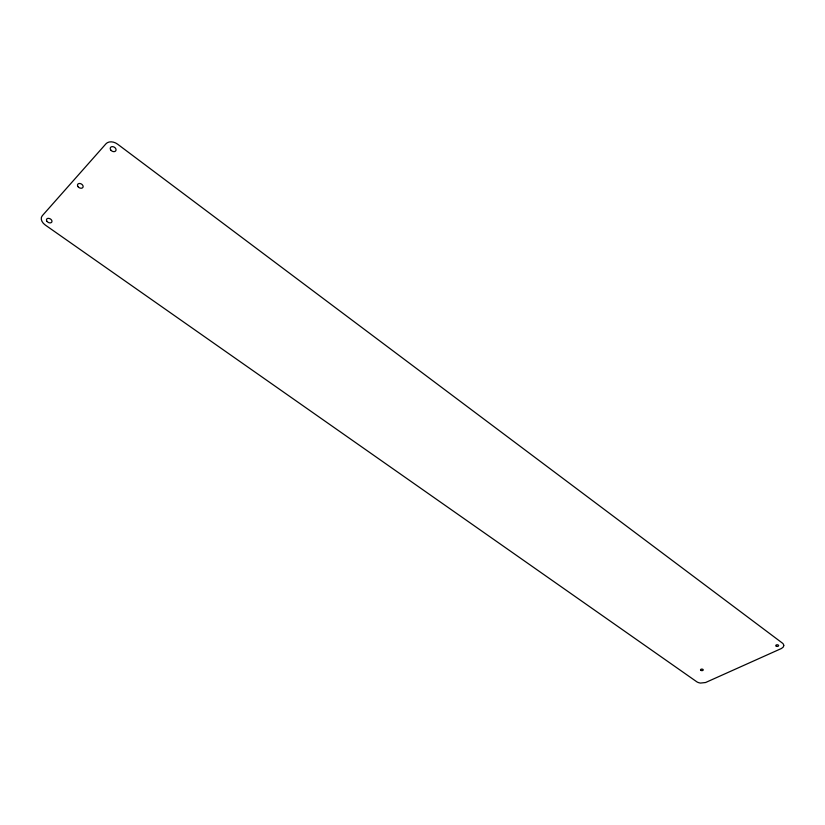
<?xml version="1.0" encoding="UTF-8"?>
<svg xmlns="http://www.w3.org/2000/svg" width="825" height="825" viewBox="0 0 825 825"><rect width="100%" height="100%" fill="white"/><g stroke="black" fill="none" stroke-linecap="round" stroke-linejoin="round"><path stroke-width="1.24" d="M783.75 645.686L783.162 647.192L781.357 648.533L705.592 682.512L700.559 683.069A6.94 3.95 2.4 0 1 696.847 681.832L45.272 225.029A8.508 5.868 28.9 0 1 42.281 215.737L105.982 143.787A8.951 6.579 30.7 0 1 117.583 144.169L782.523 643.191A7.301 4.238 0.1 0 1 783.75 645.686M776.408 646.295A1.433 0.835 0.1 0 0 778.625 645.645A1.433 0.835 0.1 0 0 776.542 644.861A1.433 0.835 0.1 0 0 776.408 646.295M701.106 670.477A1.351 0.773 2.3 0 0 703.23 669.962A1.351 0.773 2.3 0 0 701.312 669.147A1.351 0.773 2.3 0 0 701.106 670.477M47.046 221.409A2.949 2.032 28.9 0 0 51.789 222.069A2.949 2.032 28.9 0 0 48.819 218.367A2.949 2.032 28.9 0 0 47.046 221.409M110.787 150.037A3.104 2.279 30.7 0 0 115.809 150.727A3.104 2.279 30.7 0 0 112.819 146.644A3.104 2.279 30.7 0 0 110.787 150.037M78.045 186.697A3.032 2.155 29.8 0 0 82.923 187.378A3.032 2.155 29.8 0 0 79.942 183.49A3.032 2.155 29.8 0 0 78.045 186.697"/></g></svg>
